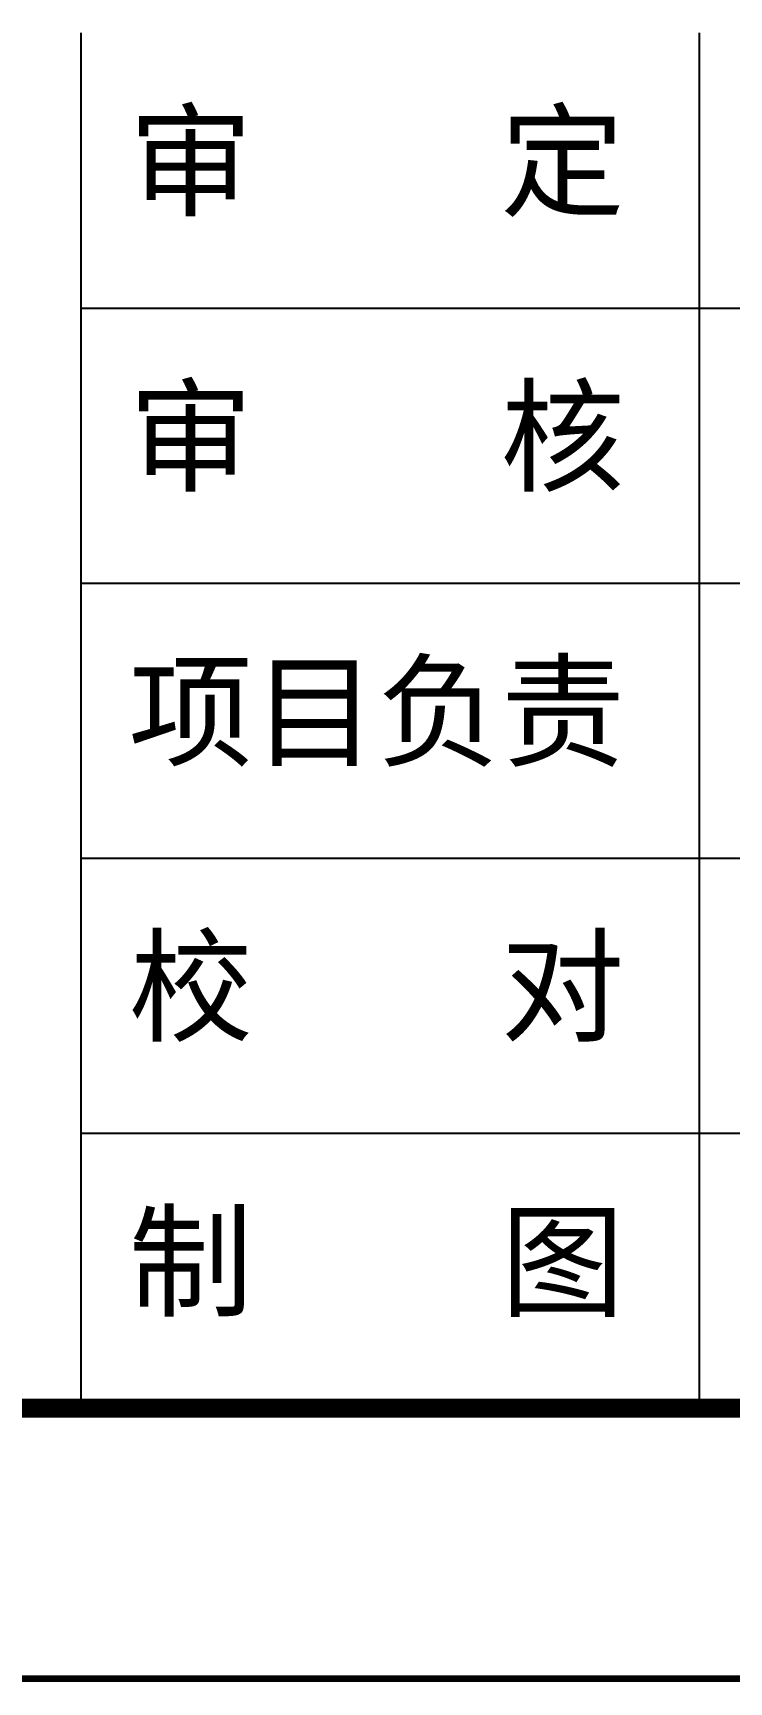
# Model space of a CAD drawing. Header units: millimetres. Extents: x 7577 to 20709, y -191 to 3630.
# Drawn here: x 10870.1 to 10897.9, y 466.9 to 532.7 of the extents above; entities that cross this region are included whole.
import ezdxf

# ---------------------------------------------------------------- set-up
doc = ezdxf.new("R2010")
doc.units = ezdxf.units.MM
doc.layers.add('GiCAD_PouMian', color=7, linetype='Continuous')
doc.layers.add('GiCAD_TuLi', color=7, linetype='Continuous')
doc.styles.get("Standard").update_dxf_attribs({"font": ''})
doc.styles.get('Standard').set_extended_font_data('SimSun')

msp = doc.modelspace()

# ---------------------------------------------------------------- linework, layer by layer
at = {"color": 7}
for p, q in [((10872.022, 532.694), (10872.022, 477.794)), ((10896.697, 532.694), (10896.697, 477.794))]:
    msp.add_line(p, q, dxfattribs=at)
at = {"color": 7, "lineweight": -3}
for points in [[(10872.022, 521.714), (10940.413, 521.714)], [(10872.022, 510.734), (11057.308, 510.734)], [(10872.022, 499.754), (11057.308, 499.754)], [(10872.022, 488.774), (11057.308, 488.774)]]:
    msp.add_lwpolyline(points, dxfattribs=at)
at = {"layer": 'GiCAD_PouMian'}
for points, const_width in [([(10614.483, 466.994), (11068.083, 466.994), (11068.083, 787.754), (10614.483, 787.754), (10614.483, 466.994)], 0.27), ([(10641.483, 477.794), (11057.283, 477.794), (11057.283, 776.954), (10641.483, 776.954), (10641.483, 477.794), (11057.283, 477.794)], 0.756)]:
    msp.add_lwpolyline(points, dxfattribs=dict(at, const_width=const_width))
at = {"layer": 'GiCAD_TuLi', "color": 7}
msp.add_line((10872.022, 477.794), (11057.283, 477.794), dxfattribs=at)

# ---------------------------------------------------------------- texts
at = {"color": 7, "char_height": 3.6316, "width": 75.96088, "attachment_point": 1}
for s, insert in [('\\fSimSun|b0|i0|c134|p49;审    定', (10873.933, 529.386)), ('\\fSimSun|b0|i0|c134|p49;审    核', (10873.933, 518.406)), ('\\fSimSun|b0|i0|c134|p49;项目负责', (10873.933, 507.426)), ('\\fSimSun|b0|i0|c134|p49;校    对', (10873.933, 496.446)), ('\\fSimSun|b0|i0|c134|p49;制    图', (10873.933, 485.466))]:
    msp.add_mtext(s, dxfattribs=dict(at, insert=insert))

doc.saveas('drawing.dxf')
